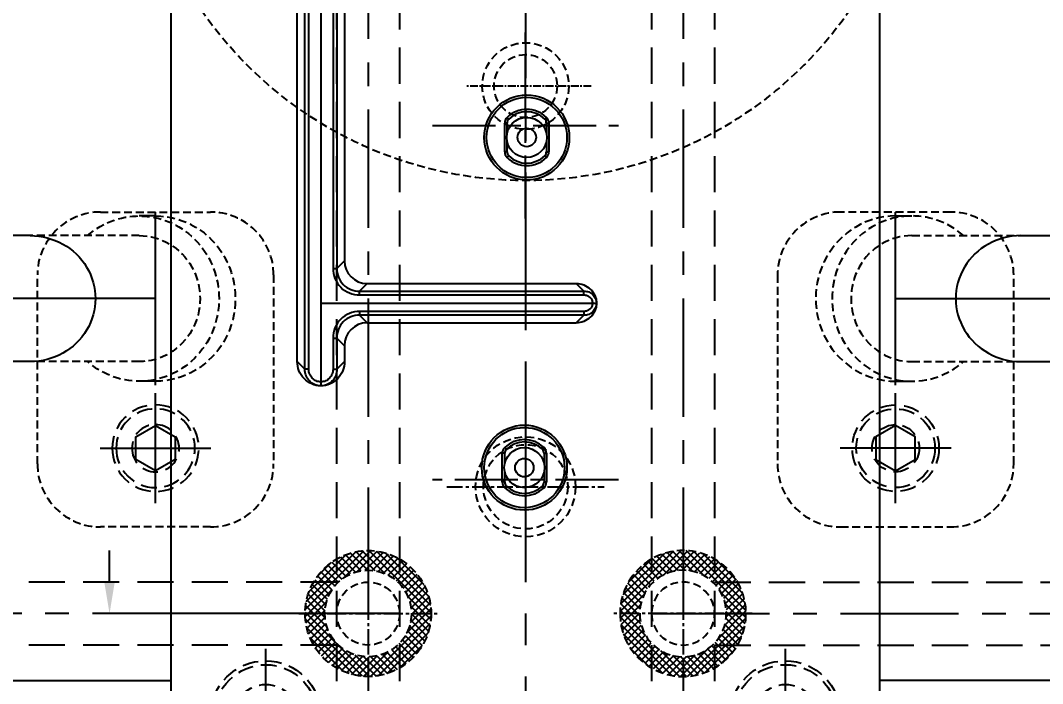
# Model space of a CAD drawing. Header units: millimetres. Extents: x 27300 to 28436, y -21252 to -20448.
# Drawn here: x 28169.4 to 28299.2, y -20782.8 to -20698.6 of the extents above; entities that cross this region are included whole.
import ezdxf

# ---------------------------------------------------------------- set-up
doc = ezdxf.new("R2010")
doc.units = ezdxf.units.MM
doc.header["$LTSCALE"] = 8
for name, pattern in [('ACAD_ISO08W100', [36, 24, -3, 6, -3]), ('CENTER', [2, 1.25, -0.25, 0.25, -0.25]), ('CENTER2', [1.125, 0.75, -0.125, 0.125, -0.125]), ('HIDDEN', [0.375, 0.25, -0.125]), ('HIDDEN2', [0.1875, 0.125, -0.0625])]:
    doc.linetypes.add(name, pattern=pattern)
doc.layers.get('DEFPOINTS').update_dxf_attribs({"color": 6})
for name, color, linetype in [('Cav-cor', 30, 'Continuous'), ('CL', 1, 'Continuous'), ('PIN', 5, 'Continuous'), ('SCREW', 52, 'HIDDEN'), ('WT', 4, 'Continuous')]:
    doc.layers.add(name, color=color, linetype=linetype)
doc.layers.add('dim', color=3, linetype='Continuous', lineweight=15)
doc.styles.add('ROMANC', font='RomanC.ttf', dxfattribs={"width": 0.8, "height": 7})
doc.styles.get("Standard").update_dxf_attribs({"font": 'txt.shx', "width": 0.8, "bigfont": 'chineset.shx'})
doc.dimstyles.new('ISO-25', dxfattribs={"dimtxt": 5, "dimasz": 4, "dimexe": 0.3, "dimexo": 0.3, "dimtad": 0, "dimzin": 1, "dimdsep": 46, "dimtxsty": 'Standard', "dimcen": 0, "dimclrd": 3, "dimclre": 3, "dimclrt": 3, "dimazin": 0, "dimtfac": 1, "dimtofl": 0, "dimtmove": 0, "dimatfit": 0, "dimfxl": 0, "dimarcsym": 0})

# ---------------------------------------------------------------- blocks, each defined once
blk = doc.blocks.new('cb_8')
at = {"linetype": 'HIDDEN'}
blk.add_circle((0, 0), 7, dxfattribs=at)
at = {"layer": 'SCREW', "linetype": 'CENTER2', "ltscale": 5}
for p, q in [((0, -8.5), (0, 8.5)), ((-8.5, 0), (8.5, 0))]:
    blk.add_line(p, q, dxfattribs=at)
at = {"layer": 'SCREW'}
blk.add_lwpolyline([(-1.73, 3), (-3.46, 0), (-1.73, -3), (1.73, -3), (3.46, 0), (1.73, 3)], close=True, dxfattribs=at)
for radius in [6.5, 4]:
    blk.add_circle((0, 0), radius, dxfattribs=at)
at = {"layer": 'dim', "style": 'ROMANC', "width": 0.8}
blk.add_text('M 8', height=4.186, dxfattribs=at).set_placement((-5.2, -1.86))
blk = doc.blocks.new('20160817.191353')
at = {"layer": 'CL', "linetype": 'ACAD_ISO08W100', "ltscale": 0.5}
for p, q in [((0, -11), (0, 11)), ((0, 0), (34.71, 0))]:
    blk.add_line(p, q, dxfattribs=at)
at = {"layer": 'PIN'}
for p, q in [((0, 10.5), (2.07, 10.5)), ((15.92, 8), (32.64, 8)), ((15.92, -8), (32.64, -8)), ((0, -10.5), (2.07, -10.5))]:
    blk.add_line(p, q, dxfattribs=at)
at = {"layer": 'PIN', "linetype": 'HIDDEN2'}
for p, q in [((2.07, 8), (15.92, 8)), ((2.07, -8), (15.92, -8))]:
    blk.add_line(p, q, dxfattribs=at)
at = {"layer": 'PIN'}
blk.add_circle((34.71, 0), 2, dxfattribs=at)
at = {"layer": 'PIN', "linetype": 'HIDDEN2'}
for centre, major_axis, start_param, end_param in [((0, 0), (0, -10.5), 3.141236, 6.282829), ((2.07, 0), (0, 10.5), 5.578638, 10.129325), ((2.07, 0), (0, 8), 0, 3.141593)]:
    blk.add_ellipse(centre, major_axis=major_axis, ratio=0.965926, start_param=start_param, end_param=end_param, dxfattribs=at)
at = {"layer": 'PIN'}
for centre, major_axis, ratio, start_param, end_param in [((15.92, 0), (-8.28, 0), 0.965926, 4.712389, 7.853982), ((32.64, 0), (0, 8), 0.965926, 0, 3.141593), ((32.64, 0), (-8, 0), 1, 1.570796, 4.712389)]:
    blk.add_ellipse(centre, major_axis=major_axis, ratio=ratio, start_param=start_param, end_param=end_param, dxfattribs=at)
blk = doc.blocks.new('20100512.182342')
at = {"linetype": 'HIDDEN'}
blk.add_circle((0, 0), 5.5, dxfattribs=at)
at = {"layer": 'SCREW', "linetype": 'CENTER', "ltscale": 5}
for p, q in [((0, -7.04), (0, 7.04)), ((-7, 0), (7, 0))]:
    blk.add_line(p, q, dxfattribs=at)
at = {"layer": 'SCREW', "linetype": 'Continuous'}
blk.add_lwpolyline([(-1.44, 2.5), (-2.89, 0), (-1.44, -2.5), (1.44, -2.5), (2.89, 0), (1.44, 2.5)], close=True, dxfattribs=at)
at = {"layer": 'SCREW'}
for radius in [5, 3]:
    blk.add_circle((0, 0), radius, dxfattribs=at)
blk = doc.blocks.new('20150513.114820')
at = {"layer": 'WT', "linetype": 'Continuous'}
h = blk.add_hatch(dxfattribs=at)
h.set_pattern_fill('ANSI37', color=125, scale=5, angle=270, style=0)
h.set_pattern_definition([(315, (23425.0146, -23957.4168), (0.441941738, 0.441941738), []), (45, (23425.0146, -23957.4168), (-0.441941738, 0.441941738), [])])
h.paths.add_polyline_path([(8, 0), (5.5, 0, 1), (-5.5, 0), (-8, 0, -1)])
h.paths.add_polyline_path([(-8, 0), (-5.5, 0, 0.414214), (0, -5.5, 0.414214), (5.5, 0), (8, 0, -0.414214), (0, -8, -0.414214)])
at = {"layer": 'WT', "color": 125, "linetype": 'CENTER2', "ltscale": 0.4}
for p, q in [((0, 8.79), (0, -8.79)), ((8.79, 0), (-8.79, 0))]:
    blk.add_line(p, q, dxfattribs=at)
at = {"layer": 'WT', "color": 125, "linetype": 'HIDDEN2'}
for radius in [8, 5.5, 4]:
    blk.add_circle((0, 0), radius, dxfattribs=at)
blk = doc.blocks.new('*D27010')
at = {"layer": 'DEFPOINTS', "color": 0}
for p in [(28269.52, -20538.93), (28269.52, -20798.93), (28392.74, -20798.93)]:
    blk.add_point(p, dxfattribs=at)
at = {"layer": 'dim', "color": 3, "lineweight": -2}
for p, q in [((28269.82, -20538.93), (28393.04, -20538.93)), ((28392.74, -20542.93), (28392.74, -20659.31)), ((28392.74, -20794.93), (28392.74, -20678.56)), ((28269.82, -20798.93), (28393.04, -20798.93))]:
    blk.add_line(p, q, dxfattribs=at)
at = {"layer": 'dim', "color": 3}
for points in [[(28393.4, -20542.93), (28392.07, -20542.93), (28392.74, -20538.93)], [(28392.07, -20794.93), (28393.4, -20794.93), (28392.74, -20798.93)]]:
    blk.add_solid(points, dxfattribs=at)
at = {"layer": 'dim', "color": 3, "insert": (28392.74, -20668.93), "char_height": 5, "attachment_point": 5, "rotation": 90}
blk.add_mtext('260.00', dxfattribs=at)
blk = doc.blocks.new('*D27027')
at = {"layer": 'DEFPOINTS', "color": 0}
for p in [(28213.52, -20773.93), (28180.68, -20798.93), (28196.52, -20798.93)]:
    blk.add_point(p, dxfattribs=at)
at = {"layer": 'dim', "color": 3, "lineweight": -2}
for p, q in [((28180.68, -20769.93), (28180.68, -20765.93)), ((28213.22, -20773.93), (28180.38, -20773.93)), ((28196.22, -20798.93), (28180.38, -20798.93)), ((28180.68, -20802.93), (28180.68, -20806.93))]:
    blk.add_line(p, q, dxfattribs=at)
at = {"layer": 'dim', "color": 3}
for points in [[(28180.01, -20769.93), (28181.34, -20769.93), (28180.68, -20773.93)], [(28181.34, -20802.93), (28180.01, -20802.93), (28180.68, -20798.93)]]:
    blk.add_solid(points, dxfattribs=at)
at = {"layer": 'dim', "color": 3, "insert": (28180.68, -20814.89), "char_height": 5, "attachment_point": 5, "rotation": 90}
blk.add_mtext('25.00', dxfattribs=at)

msp = doc.modelspace()

# ---------------------------------------------------------------- linework, layer by layer
at = {"linetype": 'CENTER', "ltscale": 2}
msp.add_line((28233.517, -20493.931), (28233.517, -20843.931), dxfattribs=at)
at = {"color": 8, "linetype": 'CENTER', "ltscale": 0.1}
msp.add_line((28241.864, -20706.931), (28225.926, -20706.931), dxfattribs=at)
at = {"color": 8, "linetype": 'CENTER', "ltscale": 0.2}
msp.add_line((28223.517, -20757.831), (28243.517, -20757.831), dxfattribs=at)
for p, q in [((28154.602, -20782.431), (28188.517, -20782.431)), ((28312.433, -20782.431), (28278.517, -20782.431))]:
    msp.add_line(p, q)
at = {"linetype": 'HIDDEN2'}
for points in [[(28193.517, -20762.931), (28179.517, -20762.931, -0.4142136), (28171.517, -20754.931), (28171.517, -20730.931, -0.4142136), (28179.517, -20722.931), (28193.517, -20722.931, -0.4142136), (28201.517, -20730.931), (28201.517, -20754.931, -0.4142136)], [(28273.517, -20762.931), (28287.517, -20762.931, 0.4142136), (28295.517, -20754.931), (28295.517, -20730.931, 0.4142136), (28287.517, -20722.931), (28273.517, -20722.931, 0.4142136), (28265.517, -20730.931), (28265.517, -20754.931, 0.4142136)]]:
    msp.add_lwpolyline(points, format="xyb", close=True, dxfattribs=at)
at = {"color": 8, "linetype": 'HIDDEN', "ltscale": 0.5}
for centre, radius in [((28233.517, -20668.931), 50), ((28233.517, -20706.931), 5.5), ((28233.517, -20706.931), 4), ((28233.517, -20757.831), 6.35), ((28233.517, -20757.831), 5.35)]:
    msp.add_circle(centre, radius, dxfattribs=at)
at = {"layer": 'Cav-cor', "color": 241}
for p, q in [((28188.517, -20790.931), (28188.517, -20546.931)), ((28278.517, -20790.931), (28278.517, -20546.931)), ((28207.517, -20668.931), (28207.517, -20745.01)), ((28204.517, -20741.904), (28204.517, -20673.863)), ((28205.49, -20742.911), (28205.49, -20672.89)), ((28205.973, -20742.911), (28205.973, -20672.89)), ((28209.062, -20672.89), (28209.062, -20730.085)), ((28209.545, -20672.89), (28209.545, -20730.085)), ((28210.517, -20673.863), (28210.517, -20729.112)), ((28231.386, -20711.13), (28231.171, -20710.911)), ((28235.955, -20711.13), (28236.169, -20710.911)), ((28231.171, -20711.64), (28230.865, -20711.64)), ((28230.865, -20715.282), (28230.865, -20711.64)), ((28231.171, -20712.953), (28231.171, -20711.64)), ((28236.169, -20711.64), (28236.475, -20711.64)), ((28236.169, -20711.64), (28236.169, -20712.953)), ((28236.475, -20711.64), (28236.475, -20715.282)), ((28231.171, -20715.282), (28231.171, -20713.968)), ((28236.169, -20713.968), (28236.169, -20715.282)), ((28231.171, -20715.282), (28230.865, -20715.282)), ((28236.169, -20715.282), (28236.475, -20715.282)), ((28231.386, -20715.792), (28231.171, -20716.01)), ((28235.955, -20715.792), (28236.169, -20716.01)), ((28209.545, -20730.085), (28210.517, -20729.112)), ((28209.062, -20730.085), (28209.545, -20730.085)), ((28212.443, -20732.983), (28213.415, -20732.01)), ((28213.415, -20732.01), (28239.929, -20732.01)), ((28240.936, -20732.983), (28239.929, -20732.01)), ((28212.443, -20732.983), (28240.936, -20732.983)), ((28212.443, -20733.466), (28212.443, -20732.983)), ((28212.443, -20733.466), (28240.936, -20733.466)), ((28240.936, -20733.466), (28240.936, -20732.983)), ((28207.517, -20734.51), (28242.517, -20734.51)), ((28240.936, -20735.555), (28212.443, -20735.555)), ((28212.443, -20735.555), (28212.443, -20736.038)), ((28240.936, -20736.038), (28212.443, -20736.038)), ((28213.415, -20737.01), (28212.443, -20736.038)), ((28240.936, -20736.038), (28239.929, -20737.01)), ((28240.936, -20735.555), (28240.936, -20736.038)), ((28213.415, -20737.01), (28239.929, -20737.01)), ((28209.062, -20738.936), (28209.545, -20738.936)), ((28209.062, -20738.936), (28209.062, -20742.911)), ((28210.517, -20739.908), (28209.545, -20738.936)), ((28209.545, -20738.936), (28209.545, -20742.911)), ((28210.517, -20739.908), (28210.517, -20741.904)), ((28205.49, -20742.911), (28204.517, -20741.904)), ((28209.545, -20742.911), (28210.517, -20741.904)), ((28205.973, -20742.911), (28205.49, -20742.911)), ((28209.062, -20742.911), (28209.545, -20742.911)), ((28231.08, -20753.07), (28230.865, -20752.851)), ((28235.649, -20753.07), (28235.863, -20752.851)), ((28230.865, -20753.58), (28230.559, -20753.58)), ((28230.559, -20757.222), (28230.559, -20753.58)), ((28230.865, -20754.893), (28230.865, -20753.58)), ((28235.863, -20753.58), (28236.169, -20753.58)), ((28235.863, -20753.58), (28235.863, -20754.893)), ((28236.169, -20753.58), (28236.169, -20757.222)), ((28230.865, -20757.222), (28230.865, -20755.908)), ((28235.863, -20755.908), (28235.863, -20757.222)), ((28230.865, -20757.222), (28230.559, -20757.222)), ((28231.08, -20757.732), (28230.865, -20757.95)), ((28235.649, -20757.732), (28235.863, -20757.95)), ((28235.863, -20757.222), (28236.169, -20757.222))]:
    msp.add_line(p, q, dxfattribs=at)
for centre, radius in [((28233.67, -20713.461), 5.406), ((28233.67, -20713.461), 5.1), ((28233.67, -20713.461), 2.55), ((28233.67, -20713.461), 1.173), ((28233.364, -20755.401), 5.406), ((28233.364, -20755.401), 5.1), ((28233.364, -20755.401), 2.55), ((28233.364, -20755.401), 1.173)]:
    msp.add_circle(centre, radius, dxfattribs=at)
for centre, radius, start, end in [((28233.67, -20713.461), 3.57, 45.573, 134.427), ((28233.67, -20713.461), 3.264, 45.573, 134.427), ((28231.885, -20711.64), 1.02, 134.427, 180), ((28231.885, -20711.64), 0.714, 134.427, 180), ((28235.455, -20711.64), 0.714, 0, 45.573), ((28235.455, -20711.64), 1.02, 0, 45.573), ((28231.885, -20715.282), 1.02, 180, 225.573), ((28231.885, -20715.282), 0.714, 180, 225.573), ((28235.455, -20715.282), 0.714, 314.427, 0), ((28235.455, -20715.282), 1.02, 314.427, 0), ((28233.67, -20713.461), 3.57, 225.573, 314.427), ((28233.67, -20713.461), 3.264, 225.573, 314.427), ((28233.364, -20755.401), 3.57, 45.573, 134.427), ((28231.579, -20753.58), 1.02, 134.427, 180), ((28231.579, -20753.58), 0.714, 134.427, 180), ((28233.364, -20755.401), 3.264, 45.573, 134.427), ((28235.149, -20753.58), 0.714, 0, 45.573), ((28235.149, -20753.58), 1.02, 0, 45.573), ((28231.579, -20757.222), 1.02, 180, 225.573), ((28231.579, -20757.222), 0.714, 180, 225.573), ((28233.364, -20755.401), 3.57, 225.573, 314.427), ((28233.364, -20755.401), 3.264, 225.573, 314.427), ((28235.149, -20757.222), 0.714, 314.427, 0), ((28235.149, -20757.222), 1.02, 314.427, 0)]:
    msp.add_arc(centre, radius, start, end, dxfattribs=at)
for centre, major_axis, start_param, end_param in [((28213.623, -20728.904), (-2.269, -2.269), -0.7518794, 0.7518794), ((28213.623, -20740.116), (2.269, -2.269), 2.3897132, 3.8934721)]:
    msp.add_ellipse(centre, major_axis=major_axis, ratio=0.9351131, start_param=start_param, end_param=end_param, dxfattribs=at)
for points, knots in [([(28209.062, -20730.085), (28209.062, -20730.526), (28209.228, -20731.418), (28209.974, -20732.553), (28211.109, -20733.3), (28212.002, -20733.466), (28212.443, -20733.466)], [0, 0, 0, 0, 0.2500326, 0.4999509, 0.7498928, 1, 1, 1, 1]), ([(28209.545, -20730.085), (28209.541, -20730.464), (28209.675, -20731.234), (28210.312, -20732.215), (28211.294, -20732.853), (28212.063, -20732.987), (28212.443, -20732.983)], [0, 0, 0, 0, 0.2500097, 0.4999497, 0.7499145, 1, 1, 1, 1]), ([(28239.929, -20732.01), (28240.26, -20732.01), (28240.929, -20732.135), (28241.788, -20732.679), (28242.377, -20733.511), (28242.588, -20734.51), (28242.377, -20735.509), (28241.788, -20736.342), (28240.929, -20736.885), (28240.26, -20737.01), (28239.929, -20737.01)], [0, 0, 0, 0, 0.1250673, 0.2500836, 0.3750622, 0.5000003, 0.6249382, 0.749917, 0.8749329, 1, 1, 1, 1]), ([(28240.936, -20732.983), (28241.138, -20732.979), (28241.549, -20733.05), (28242.076, -20733.384), (28242.433, -20733.897), (28242.56, -20734.51), (28242.433, -20735.124), (28242.075, -20735.637), (28241.549, -20735.971), (28241.138, -20736.042), (28240.936, -20736.038)], [0, 0, 0, 0, 0.1247357, 0.2496054, 0.3747071, 0.5000201, 0.6253232, 0.7504114, 0.8752705, 1, 1, 1, 1]), ([(28240.936, -20733.466), (28241.074, -20733.466), (28241.353, -20733.518), (28241.712, -20733.745), (28241.959, -20734.092), (28242.047, -20734.51), (28241.959, -20734.928), (28241.712, -20735.276), (28241.353, -20735.503), (28241.074, -20735.555), (28240.936, -20735.555)], [0, 0, 0, 0, 0.1249437, 0.2499189, 0.3749387, 0.5000196, 0.625091, 0.7500973, 0.8750623, 1, 1, 1, 1]), ([(28212.443, -20735.555), (28212.002, -20735.555), (28211.109, -20735.721), (28209.974, -20736.467), (28209.228, -20737.602), (28209.062, -20738.494), (28209.062, -20738.936)], [0, 0, 0, 0, 0.2501041, 0.5000439, 0.7499647, 1, 1, 1, 1]), ([(28212.443, -20736.038), (28212.063, -20736.034), (28211.294, -20736.167), (28210.312, -20736.805), (28209.675, -20737.787), (28209.541, -20738.556), (28209.545, -20738.936)], [0, 0, 0, 0, 0.2500824, 0.500045, 0.7499877, 1, 1, 1, 1]), ([(28210.517, -20741.904), (28210.517, -20742.302), (28210.367, -20743.104), (28209.715, -20744.135), (28208.716, -20744.842), (28207.517, -20745.094), (28206.319, -20744.842), (28205.32, -20744.135), (28204.668, -20743.104), (28204.517, -20742.302), (28204.517, -20741.904)], [0, 0, 0, 0, 0.1250679, 0.2500844, 0.3750625, 0.5000003, 0.6249378, 0.7499161, 0.8749324, 1, 1, 1, 1]), ([(28209.545, -20742.911), (28209.549, -20743.18), (28209.453, -20743.724), (28209.01, -20744.423), (28208.331, -20744.898), (28207.517, -20745.066), (28206.704, -20744.898), (28206.025, -20744.423), (28205.582, -20743.724), (28205.486, -20743.18), (28205.49, -20742.911)], [0, 0, 0, 0, 0.1248379, 0.2497547, 0.3748137, 0.5000164, 0.6252086, 0.7502574, 0.8751665, 1, 1, 1, 1]), ([(28209.062, -20742.911), (28209.062, -20743.116), (28208.985, -20743.528), (28208.649, -20744.059), (28208.135, -20744.423), (28207.517, -20744.554), (28206.9, -20744.423), (28206.386, -20744.059), (28206.05, -20743.528), (28205.973, -20743.116), (28205.973, -20742.911)], [0, 0, 0, 0, 0.1249623, 0.2499433, 0.3749537, 0.5000164, 0.6250681, 0.7500684, 0.8750419, 1, 1, 1, 1])]:
    msp.add_open_spline(points, degree=3, knots=knots, dxfattribs=at)
at = {"layer": 'CL', "color": 6, "linetype": 'CENTER', "ltscale": 0.8}
for p, q in [((28233.517, -20723.746), (28233.517, -20700.116)), ((28221.702, -20711.931), (28245.333, -20711.931)), ((28233.517, -20745.116), (28233.517, -20768.746)), ((28245.333, -20756.931), (28221.702, -20756.931))]:
    msp.add_line(p, q, dxfattribs=at)
at = {"layer": 'WT', "color": 125, "linetype": 'CENTER', "ltscale": 1.5}
for p, q in [((28213.517, -20493.931), (28213.517, -20843.931)), ((28253.517, -20493.931), (28253.517, -20843.931)), ((28217.517, -20773.931), (28083.517, -20773.931)), ((28249.517, -20773.931), (28383.517, -20773.931))]:
    msp.add_line(p, q, dxfattribs=at)
at = {"layer": 'WT', "color": 125, "linetype": 'HIDDEN', "ltscale": 2.3}
for p, q in [((28209.517, -20501.931), (28209.517, -20835.931)), ((28217.517, -20501.931), (28217.517, -20835.931)), ((28249.517, -20501.931), (28249.517, -20835.931)), ((28257.517, -20501.931), (28257.517, -20835.931)), ((28209.517, -20769.931), (28113.517, -20769.931)), ((28257.517, -20769.931), (28353.517, -20769.931)), ((28209.517, -20777.931), (28113.517, -20777.931)), ((28257.517, -20777.931), (28353.517, -20777.931))]:
    msp.add_line(p, q, dxfattribs=at)

# ---------------------------------------------------------------- block references
at = {"linetype": 'Continuous', "xscale": -0.9999999999999996, "rotation": -90}
msp.add_blockref('20100512.182342', (28186.517, -20752.931), dxfattribs=at)
at = {"linetype": 'Continuous', "rotation": 90}
msp.add_blockref('20100512.182342', (28280.517, -20752.931), dxfattribs=at)
at = {"layer": 'PIN', "xscale": -0.9999999999999996}
msp.add_blockref('20160817.191353', (28186.517, -20733.931), dxfattribs=at)
at = {"layer": 'PIN'}
msp.add_blockref('20160817.191353', (28280.517, -20733.931), dxfattribs=at)
at = {"layer": 'SCREW'}
for p in [(28200.517, -20786.931), (28266.517, -20786.931)]:
    msp.add_blockref('cb_8', p, dxfattribs=at)
at = {"layer": 'WT', "rotation": 90.00000000000001}
msp.add_blockref('20150513.114820', (28213.517, -20773.931), dxfattribs=at)
at = {"layer": 'WT', "xscale": -1, "rotation": -90.00000000000001}
msp.add_blockref('20150513.114820', (28253.517, -20773.931), dxfattribs=at)

# ---------------------------------------------------------------- dimensions: what is measured, and where the dimension line sits
at = {"layer": 'dim'}
dim = msp.add_linear_dim(base=(28392.737, -20798.931), p1=(28269.517, -20538.931), p2=(28269.517, -20798.931), angle=90, dimstyle='ISO-25', dxfattribs=at)
dim.commit()
dim.dimension.update_dxf_attribs({"geometry": '*D27010', "text_midpoint": (28392.737, -20668.931), "dimtype": 160})
dim = msp.add_linear_dim(base=(28180.676, -20798.931), p1=(28213.517, -20773.931), p2=(28196.517, -20798.931), angle=90, dimstyle='ISO-25', dxfattribs=at)
dim.commit()
dim.dimension.update_dxf_attribs({"geometry": '*D27027', "text_midpoint": (28180.676, -20814.889)})

doc.saveas('drawing.dxf')
